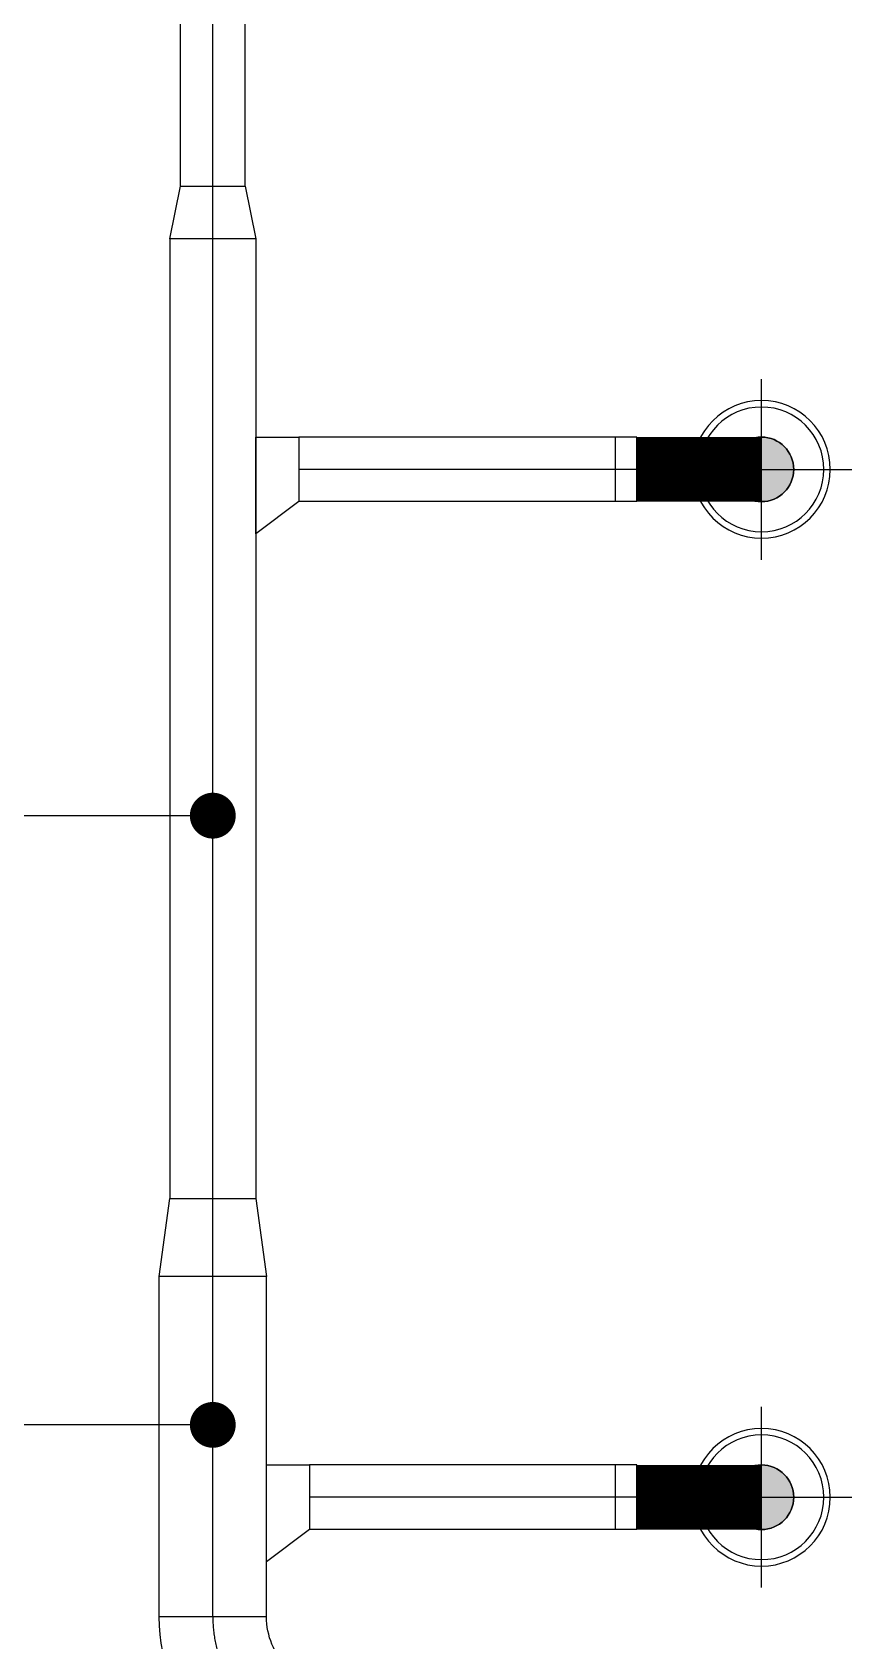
# Model space of a CAD drawing. Header units: millimetres. Extents: x 61566 to 667441, y 0 to 118800.
# Drawn here: x 433450 to 435355, y 45641 to 49381 of the extents above; entities that cross this region are included whole.
import ezdxf

# ---------------------------------------------------------------- set-up
doc = ezdxf.new("R2010")
doc.units = ezdxf.units.MM
doc.header["$LTSCALE"] = 200
doc.linetypes.add('CENTER', pattern=[50.8, 31.75, -6.35, 6.35, -6.35])
for name, color, linetype in [('DUCT', 7, 'Continuous'), ('LG-DIFF', 30, 'Continuous'), ('TEXT', 3, 'Continuous'), ('환기(RA)', 2, 'Continuous'), ('환기(SA)', 3, 'Continuous')]:
    doc.layers.add(name, color=color, linetype=linetype)

# ---------------------------------------------------------------- blocks, each defined once
blk = doc.blocks.new('A$C40B63A93')
at = {"color": 1}
for p, q in [((210, 420), (210, 0)), ((420, 210), (0, 210))]:
    blk.add_line(p, q, dxfattribs=at)
at = {"color": 0}
for radius in [160, 145, 75]:
    blk.add_circle((210, 210), radius, dxfattribs=at)
blk = doc.blocks.new('레듀서1')
at = {"layer": '환기(SA)', "color": 0}
blk.add_lwpolyline([(-23.3, 122.8), (176.7, 122.8), (151.7, 0), (1.7, 0)], close=True, dxfattribs=at)
blk = doc.blocks.new('레듀서2')
at = {"layer": '환기(RA)', "color": 0}
blk.add_lwpolyline([(181.7, 225), (0, 250), (0, 0), (181.7, 25)], close=True, dxfattribs=at)
blk = doc.blocks.new('ELBOW_90_150')
at = {"layer": 'DUCT', "color": 0}
blk.add_lwpolyline([(175, 250, 0.414214), (-75, 0), (75, 0, -0.414214), (175, 100), (175, 250)], format="xyb", dxfattribs=at)
at = {"layer": 'DUCT', "color": 1, "linetype": 'CENTER'}
blk.add_arc((175, 0), 175, 90, 180, dxfattribs=at)

msp = doc.modelspace()

# ---------------------------------------------------------------- hatches: boundary and pattern name
at = {"layer": 'LG-DIFF'}
h = msp.add_hatch(color=2, dxfattribs=at)
edge = h.paths.add_edge_path()
edge.add_arc((435145.4, 48364.4), 75, 90, 450)
h = msp.add_hatch(color=2, dxfattribs=at)
edge = h.paths.add_edge_path()
edge.add_arc((435145.4, 45975), 75, 90, 450)

# ---------------------------------------------------------------- linework, layer by layer
at = {"layer": 'LG-DIFF', "color": 2}
for p, q in [((433794.6, 49022.9), (433794.6, 50725)), ((433944.6, 49022.9), (433944.6, 50725)), ((433769.6, 48900.1), (433769.6, 46669.7)), ((433969.6, 48900.1), (433969.6, 46669.7)), ((434855.8, 48439.4), (434069.6, 48439.4)), ((434805.8, 48289.4), (434805.8, 48439.4)), ((434855.8, 48289.4), (434855.8, 48439.4)), ((434855.8, 48289.4), (434069.6, 48289.4)), ((433744.6, 45697), (433744.6, 46488)), ((433994.6, 45697), (433994.6, 46488)), ((434855.8, 46050), (434094.6, 46050)), ((434805.8, 45900), (434805.8, 46050)), ((434855.8, 45900), (434855.8, 46050)), ((434855.8, 45900), (434094.6, 45900))]:
    msp.add_line(p, q, dxfattribs=at)
for points in [[(433969.6, 48439.4), (434069.6, 48439.4), (434069.6, 48289.4), (433969.6, 48214.4)], [(433994.6, 46050), (434094.6, 46050), (434094.6, 45900), (433994.6, 45825)]]:
    msp.add_lwpolyline(points, close=True, dxfattribs=at)
at = {"layer": 'LG-DIFF', "color": 2, "const_width": 150}
for points in [[(434855.8, 48364.4), (435145.4, 48364.4)], [(434855.8, 45975), (435145.4, 45975)]]:
    msp.add_lwpolyline(points, dxfattribs=at)
at = {"layer": 'LG-DIFF', "color": 2}
for centre in [(435145.4, 48364.4), (435145.4, 45975)]:
    msp.add_circle(centre, 75, dxfattribs=at)
at = {"layer": 'TEXT', "color": 1}
for p, q in [((433869.6, 47559.4), (433368.9, 47559.4, 0)), ((433869.6, 46143.2), (433368.9, 46143.2, 0))]:
    msp.add_line(p, q, dxfattribs=at)
at = {"layer": 'TEXT', "color": 1, "const_width": 53.3}
for points in [[(433869.6, 47586.1, 1), (433869.6, 47532.8, 1)], [(433869.6, 46169.9, 1), (433869.6, 46116.6, 1)]]:
    msp.add_lwpolyline(points, format="xyb", close=True, dxfattribs=at)
at = {"layer": '환기(SA)', "color": 1, "linetype": 'CENTER'}
for p, q in [((433869.6, 45697), (433869.6, 50725)), ((434855.8, 48364.4), (434069.6, 48364.4)), ((434855.8, 45975), (434094.6, 45975))]:
    msp.add_line(p, q, dxfattribs=at)

# ---------------------------------------------------------------- block references
at = {"layer": 'LG-DIFF', "color": 2, "rotation": 180.0000000000176}
msp.add_blockref('레듀서1', (433946.3, 49022.9), dxfattribs=at)
at = {"layer": 'LG-DIFF', "color": 2, "xscale": -1}
for name, p, rotation in [('A$C40B63A93', (435355.4, 48574.4), 89.99999999999994), ('레듀서2', (433744.6, 46488), 270.0000000000176), ('A$C40B63A93', (435355.4, 46185), 89.99999999999994)]:
    msp.add_blockref(name, p, dxfattribs=dict(at, rotation=rotation))
at = {"layer": '환기(RA)', "xscale": 1.666666666666667, "yscale": 1.666666666666667, "zscale": 1.666666666666667, "rotation": 89.99999999999999}
msp.add_blockref('ELBOW_90_150', (434161.2, 45405.4), dxfattribs=at)

doc.saveas('drawing.dxf')
